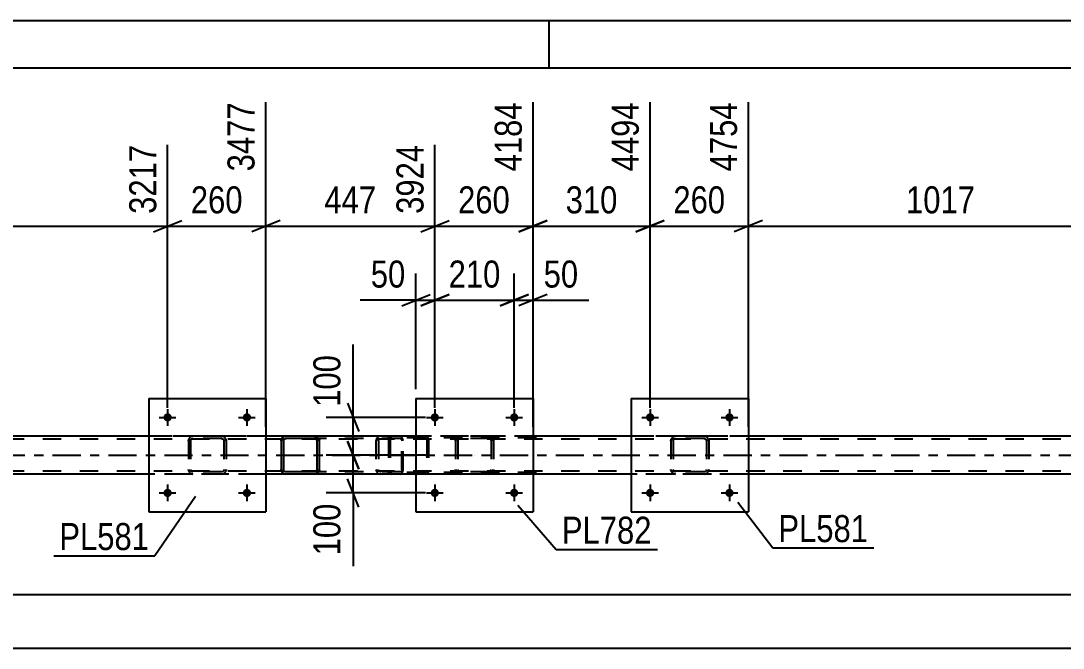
# Model space of a CAD drawing. Header units: millimetres. Extents: x 0 to 841, y 0 to 594.
# Drawn here: x 155.1 to 265.4, y 527.6 to 594 of the extents above; entities that cross this region are included whole.
import ezdxf

# ---------------------------------------------------------------- set-up
doc = ezdxf.new("R2010")
doc.units = ezdxf.units.MM
doc.linetypes.add('DXK_LINE_DOT2', pattern=[3.9198, 1.9599, -1.9599])
doc.linetypes.add('DXK_LINE_DOT3', pattern=[5.9187, 2.979, -0.9799, 0.9799, -0.9799])
doc.styles.add('Arial Narrow', font='ARIALN.TTF', dxfattribs={"height": 0.2})

# ---------------------------------------------------------------- blocks, each defined once
blk = doc.blocks.new('Unknown-814748510-1133')
at = {"color": 5, "linetype": 'Continuous'}
for p, q in [((841, 594), (0, 594)), ((211, 589), (211, 594)), ((836, 589), (5, 589))]:
    blk.add_line(p, q, dxfattribs=at)
blk = doc.blocks.new('Bolt-814748510-4870 - 4862')
at = {"linetype": 'Continuous'}
for points in [[(222.11, 552, -1), (221.23, 552, -1)], [(230.51, 552, -1), (229.63, 552, -1)]]:
    blk.add_hatch(color=1, dxfattribs=at).paths.add_polyline_path(points)
at = {"color": 1, "linetype": 'Continuous'}
for p, q in [((221.67, 552.88), (221.67, 551.12)), ((230.07, 552.88), (230.07, 551.12)), ((220.79, 552), (222.55, 552)), ((229.19, 552), (230.95, 552))]:
    blk.add_line(p, q, dxfattribs=at)
blk = doc.blocks.new('Bolt-814748510-4868 - 4862')
at = {"linetype": 'Continuous'}
for points in [[(171.03, 552, -1), (170.15, 552, -1)], [(179.43, 552, -1), (178.55, 552, -1)]]:
    blk.add_hatch(color=1, dxfattribs=at).paths.add_polyline_path(points)
at = {"color": 1, "linetype": 'Continuous'}
for p, q in [((170.59, 552.88), (170.59, 551.12)), ((178.99, 552.88), (178.99, 551.12)), ((169.71, 552), (171.47, 552)), ((178.11, 552), (179.87, 552))]:
    blk.add_line(p, q, dxfattribs=at)
blk = doc.blocks.new('Bolt-814748510-4869 - 4862')
at = {"linetype": 'Continuous'}
for points in [[(171.03, 544, -1), (170.15, 544, -1)], [(179.43, 544, -1), (178.55, 544, -1)]]:
    blk.add_hatch(color=1, dxfattribs=at).paths.add_polyline_path(points)
at = {"color": 1, "linetype": 'Continuous'}
for p, q in [((169.71, 544), (171.47, 544)), ((170.59, 544.88), (170.59, 543.12)), ((178.11, 544), (179.87, 544)), ((178.99, 544.88), (178.99, 543.12))]:
    blk.add_line(p, q, dxfattribs=at)
blk = doc.blocks.new('Bolt-814748510-4871 - 4862')
at = {"linetype": 'Continuous'}
for points in [[(222.11, 544, -1), (221.23, 544, -1)], [(230.51, 544, -1), (229.63, 544, -1)]]:
    blk.add_hatch(color=1, dxfattribs=at).paths.add_polyline_path(points)
at = {"color": 1, "linetype": 'Continuous'}
for p, q in [((220.79, 544), (222.55, 544)), ((221.67, 544.88), (221.67, 543.12)), ((229.19, 544), (230.95, 544)), ((230.07, 544.88), (230.07, 543.12))]:
    blk.add_line(p, q, dxfattribs=at)
blk = doc.blocks.new('Part-814748510-4908 - 4862')
at = {"color": 2, "linetype": 'Continuous'}
for p, q in [((168.59, 554), (168.59, 542)), ((168.59, 554), (180.99, 554)), ((180.99, 554), (180.99, 542)), ((168.59, 542), (180.99, 542))]:
    blk.add_line(p, q, dxfattribs=at)
blk = doc.blocks.new('Part-814748510-4909 - 4862')
at = {"color": 7, "linetype": 'DXK_LINE_DOT2'}
for p, q in [((172.79, 549.52), (172.83, 549.7)), ((172.83, 549.7), (172.79, 549.52)), ((172.79, 549.52), (172.79, 546.48)), ((173.03, 549.52), (173.05, 549.61)), ((173.03, 549.52), (173.03, 546.48)), ((173.05, 549.61), (173.1, 549.69)), ((173.09, 549.96), (173.27, 550)), ((173.27, 550), (173.09, 549.96)), ((173.1, 549.69), (173.18, 549.74)), ((173.18, 549.74), (173.27, 549.76)), ((176.31, 550), (173.27, 550)), ((176.31, 549.76), (173.27, 549.76)), ((176.31, 550), (176.5, 549.96)), ((176.5, 549.96), (176.31, 550)), ((176.31, 549.76), (176.41, 549.74)), ((176.41, 549.74), (176.48, 549.69)), ((176.48, 549.69), (176.54, 549.61)), ((176.54, 549.61), (176.55, 549.52)), ((176.55, 549.52), (176.55, 546.48)), ((176.76, 549.7), (176.79, 549.52)), ((176.79, 549.52), (176.76, 549.7)), ((176.79, 549.52), (176.79, 546.48)), ((172.83, 546.29), (172.79, 546.48)), ((172.79, 546.48), (172.83, 546.29)), ((173.05, 546.38), (173.03, 546.48)), ((173.1, 546.31), (173.05, 546.38)), ((173.18, 546.25), (173.1, 546.31)), ((173.27, 546.24), (173.18, 546.25)), ((176.31, 546.24), (173.27, 546.24)), ((176.41, 546.25), (176.31, 546.24)), ((176.48, 546.31), (176.41, 546.25)), ((176.54, 546.38), (176.48, 546.31)), ((176.55, 546.48), (176.54, 546.38)), ((176.79, 546.48), (176.76, 546.29)), ((176.76, 546.29), (176.79, 546.48)), ((173.27, 546), (173.09, 546.03)), ((173.09, 546.03), (173.27, 546)), ((176.31, 546), (173.27, 546)), ((176.5, 546.03), (176.31, 546)), ((176.31, 546), (176.5, 546.03))]:
    blk.add_line(p, q, dxfattribs=at)
at = {"color": 7, "linetype": 'DXK_LINE_DOT3'}
blk.add_line((174.79, 548), (174.79, 548), dxfattribs=at)
at = {"color": 7, "linetype": 'DXK_LINE_DOT2'}
for centre, start, end in [((173.27, 549.52), 112.5, 157.5), ((173.27, 549.52), 112.5, 157.5), ((176.31, 549.52), 22.5, 67.5), ((176.31, 549.52), 22.5, 67.5), ((173.27, 546.48), 202.5, 247.5), ((173.27, 546.48), 202.5, 247.5), ((176.31, 546.48), 292.5, 337.5), ((176.31, 546.48), 292.5, 337.5)]:
    blk.add_arc(centre, 0.48, start, end, dxfattribs=at)
blk = doc.blocks.new('Part-814748510-4914 - 4862')
at = {"color": 2, "linetype": 'Continuous'}
for p, q in [((219.67, 554), (219.67, 542)), ((219.67, 554), (232.07, 554)), ((232.07, 554), (232.07, 542)), ((219.67, 542), (232.07, 542))]:
    blk.add_line(p, q, dxfattribs=at)
blk = doc.blocks.new('Part-814748510-4915 - 4862')
at = {"color": 7, "linetype": 'DXK_LINE_DOT2'}
for p, q in [((223.87, 549.52), (223.91, 549.7)), ((223.91, 549.7), (223.87, 549.52)), ((223.87, 549.52), (223.87, 546.48)), ((224.11, 549.52), (224.13, 549.61)), ((224.11, 549.52), (224.11, 546.48)), ((224.13, 549.61), (224.18, 549.69)), ((224.17, 549.96), (224.35, 550)), ((224.35, 550), (224.17, 549.96)), ((224.18, 549.69), (224.26, 549.74)), ((224.26, 549.74), (224.35, 549.76)), ((227.39, 550), (224.35, 550)), ((227.39, 549.76), (224.35, 549.76)), ((227.39, 550), (227.58, 549.96)), ((227.58, 549.96), (227.39, 550)), ((227.39, 549.76), (227.49, 549.74)), ((227.49, 549.74), (227.56, 549.69)), ((227.56, 549.69), (227.62, 549.61)), ((227.62, 549.61), (227.63, 549.52)), ((227.63, 549.52), (227.63, 546.48)), ((227.84, 549.7), (227.87, 549.52)), ((227.87, 549.52), (227.84, 549.7)), ((227.87, 549.52), (227.87, 546.48)), ((223.91, 546.29), (223.87, 546.48)), ((223.87, 546.48), (223.91, 546.29)), ((224.13, 546.38), (224.11, 546.48)), ((224.18, 546.31), (224.13, 546.38)), ((224.26, 546.25), (224.18, 546.31)), ((224.35, 546.24), (224.26, 546.25)), ((227.39, 546.24), (224.35, 546.24)), ((227.49, 546.25), (227.39, 546.24)), ((227.56, 546.31), (227.49, 546.25)), ((227.62, 546.38), (227.56, 546.31)), ((227.63, 546.48), (227.62, 546.38)), ((227.87, 546.48), (227.84, 546.29)), ((227.84, 546.29), (227.87, 546.48)), ((224.35, 546), (224.17, 546.03)), ((224.17, 546.03), (224.35, 546)), ((227.39, 546), (224.35, 546)), ((227.58, 546.03), (227.39, 546)), ((227.39, 546), (227.58, 546.03))]:
    blk.add_line(p, q, dxfattribs=at)
at = {"color": 7, "linetype": 'DXK_LINE_DOT3'}
blk.add_line((225.87, 548), (225.87, 548), dxfattribs=at)
at = {"color": 7, "linetype": 'DXK_LINE_DOT2'}
for centre, start, end in [((224.35, 549.52), 112.5, 157.5), ((224.35, 549.52), 112.5, 157.5), ((227.39, 549.52), 22.5, 67.5), ((227.39, 549.52), 22.5, 67.5), ((224.35, 546.48), 202.5, 247.5), ((224.35, 546.48), 202.5, 247.5), ((227.39, 546.48), 292.5, 337.5), ((227.39, 546.48), 292.5, 337.5)]:
    blk.add_arc(centre, 0.48, start, end, dxfattribs=at)
blk = doc.blocks.new('Part-814748510-4997 - 4862')
at = {"color": 7, "linetype": 'DXK_LINE_DOT2'}
for p, q in [((195.24, 550), (183.09, 550)), ((195.24, 549.76), (183.09, 549.76)), ((192.67, 549.6), (192.65, 549.52)), ((192.65, 549.52), (192.65, 546.48)), ((192.69, 549.7), (192.67, 549.6)), ((192.9, 549.52), (192.92, 549.61)), ((192.9, 549.52), (192.9, 546.48)), ((192.92, 549.61), (192.97, 549.69)), ((193.15, 550), (192.96, 549.96)), ((192.97, 549.69), (193.06, 549.74)), ((193.06, 549.74), (193.15, 549.76)), ((193.97, 549.76), (193.97, 550)), ((195.35, 549.96), (195.24, 550)), ((195.24, 549.76), (195.3, 549.74)), ((195.3, 549.74), (195.34, 549.69)), ((195.34, 549.69), (195.37, 549.61)), ((195.43, 549.85), (195.35, 549.96)), ((195.37, 549.61), (195.38, 549.52)), ((195.38, 546.48), (195.38, 549.52)), ((195.49, 549.7), (195.43, 549.85)), ((195.51, 549.52), (195.49, 549.7)), ((195.51, 546.48), (195.51, 549.52)), ((195.24, 546.24), (183.09, 546.24)), ((192.65, 546.48), (192.67, 546.39)), ((192.67, 546.39), (192.69, 546.29)), ((192.92, 546.38), (192.9, 546.48)), ((192.97, 546.31), (192.92, 546.38)), ((193.06, 546.25), (192.97, 546.31)), ((193.15, 546.24), (193.06, 546.25)), ((193.97, 546), (193.97, 546.24)), ((195.3, 546.25), (195.24, 546.24)), ((195.34, 546.31), (195.3, 546.25)), ((195.37, 546.38), (195.34, 546.31)), ((195.38, 546.48), (195.37, 546.38)), ((195.43, 546.14), (195.49, 546.29)), ((195.49, 546.29), (195.51, 546.48)), ((195.24, 546), (183.09, 546)), ((192.96, 546.03), (193.15, 546)), ((195.24, 546), (195.35, 546.03)), ((195.35, 546.03), (195.43, 546.14))]:
    blk.add_line(p, q, dxfattribs=at)
for centre, start, end in [((193.14, 549.5), 111.1941, 156.1506), ((193.14, 546.49), 203.8494, 248.8059)]:
    blk.add_arc(centre, 0.492, start, end, dxfattribs=at)
blk = doc.blocks.new('Part-814748510-5010 - 4862')
at = {"color": 7, "linetype": 'DXK_LINE_DOT2'}
for p, q in [((193.99, 549.8), (193.97, 549.68)), ((193.97, 549.68), (193.97, 546.32)), ((194.14, 549.68), (194.15, 549.74)), ((194.14, 549.68), (194.14, 546.32)), ((194.15, 549.74), (194.19, 549.79)), ((194.31, 550), (194.18, 549.97)), ((194.19, 549.79), (194.24, 549.82)), ((194.24, 549.82), (194.31, 549.84)), ((209.64, 550), (194.31, 550)), ((209.64, 549.84), (194.31, 549.84)), ((198.01, 549.97), (197.88, 550)), ((197.88, 549.84), (197.95, 549.82)), ((197.95, 549.82), (198, 549.79)), ((198, 549.79), (198.04, 549.74)), ((198.04, 549.74), (198.05, 549.68)), ((198.05, 549.68), (198.05, 546.32)), ((198.22, 549.68), (198.2, 549.8)), ((198.22, 549.68), (198.22, 546.32)), ((193.97, 546.32), (193.99, 546.19)), ((194.15, 546.25), (194.14, 546.32)), ((194.19, 546.2), (194.15, 546.25)), ((194.19, 546.2), (194.22, 546.18)), ((194.22, 546.18), (194.24, 546.17)), ((198, 546.2), (197.95, 546.17)), ((198.04, 546.25), (198, 546.2)), ((198.05, 546.32), (198.04, 546.25)), ((198.2, 546.19), (198.22, 546.32)), ((194.18, 546.02), (194.31, 546)), ((194.24, 546.17), (194.31, 546.16)), ((209.64, 546.16), (194.31, 546.16)), ((209.64, 546), (194.31, 546)), ((197.95, 546.17), (197.88, 546.16)), ((197.88, 546), (198.01, 546.02))]:
    blk.add_line(p, q, dxfattribs=at)
for centre, start, end in [((194.29, 549.66), 110.7583, 155.68), ((197.9, 549.66), 24.32, 69.2417), ((194.29, 546.33), 204.32, 249.2417), ((197.9, 546.33), 290.7583, 335.68)]:
    blk.add_arc(centre, 0.331, start, end, dxfattribs=at)
blk = doc.blocks.new('Part-814748510-5062 - 4862')
at = {"color": 7, "linetype": 'DXK_LINE_DOT2'}
for p, q in [((762.98, 549.68), (99.23, 549.68)), ((762.98, 550), (117.51, 550)), ((180.99, 550), (168.59, 550)), ((186.14, 550), (183.1, 550)), ((209.28, 550), (196.88, 550)), ((232.07, 550), (219.67, 550)), ((762.98, 546.32), (99.23, 546.32)), ((760.18, 546), (99.23, 546)), ((180.99, 546), (168.59, 546)), ((186.14, 546), (183.1, 546)), ((209.28, 546), (196.88, 546)), ((232.07, 546), (219.67, 546))]:
    blk.add_line(p, q, dxfattribs=at)
at = {"color": 2, "linetype": 'Continuous'}
for p, q in [((168.59, 550), (129.91, 550)), ((183.1, 550), (180.99, 550)), ((196.88, 550), (186.14, 550)), ((219.67, 550), (209.28, 550)), ((270.76, 550), (232.07, 550)), ((168.59, 546), (129.91, 546)), ((183.1, 546), (180.99, 546)), ((196.88, 546), (186.14, 546)), ((219.67, 546), (209.28, 546)), ((270.76, 546), (232.07, 546))]:
    blk.add_line(p, q, dxfattribs=at)
at = {"color": 7, "linetype": 'DXK_LINE_DOT3'}
blk.add_line((99.23, 548), (762.98, 548), dxfattribs=at)
blk = doc.blocks.new('Part-814748510-5104 - 4862')
at = {"color": 7, "linetype": 'DXK_LINE_DOT2'}
for p, q in [((201.08, 549.52), (201.11, 549.7)), ((201.11, 549.7), (201.08, 549.52)), ((201.08, 549.52), (201.08, 546.48)), ((201.32, 549.52), (201.34, 549.61)), ((201.32, 549.52), (201.32, 546.48)), ((201.34, 549.61), (201.39, 549.69)), ((201.37, 549.96), (201.56, 550)), ((201.56, 550), (201.37, 549.96)), ((201.39, 549.69), (201.47, 549.74)), ((201.47, 549.74), (201.56, 549.76)), ((204.6, 550), (201.56, 550)), ((204.6, 549.76), (201.56, 549.76)), ((204.6, 550), (204.78, 549.96)), ((204.78, 549.96), (204.6, 550)), ((204.6, 549.76), (204.69, 549.74)), ((204.69, 549.74), (204.77, 549.69)), ((204.77, 549.69), (204.82, 549.61)), ((204.82, 549.61), (204.84, 549.52)), ((204.84, 549.52), (204.84, 546.48)), ((205.04, 549.7), (205.08, 549.52)), ((205.08, 549.52), (205.04, 549.7)), ((205.08, 549.52), (205.08, 546.48)), ((201.11, 546.29), (201.08, 546.48)), ((201.08, 546.48), (201.11, 546.29)), ((201.34, 546.38), (201.32, 546.48)), ((201.39, 546.31), (201.34, 546.38)), ((201.47, 546.25), (201.39, 546.31)), ((201.56, 546.24), (201.47, 546.25)), ((204.6, 546.24), (201.56, 546.24)), ((204.69, 546.25), (204.6, 546.24)), ((204.77, 546.31), (204.69, 546.25)), ((204.82, 546.38), (204.77, 546.31)), ((204.84, 546.48), (204.82, 546.38)), ((205.08, 546.48), (205.04, 546.29)), ((205.04, 546.29), (205.08, 546.48)), ((201.56, 546), (201.37, 546.03)), ((201.37, 546.03), (201.56, 546)), ((204.6, 546), (201.56, 546)), ((204.78, 546.03), (204.6, 546)), ((204.6, 546), (204.78, 546.03))]:
    blk.add_line(p, q, dxfattribs=at)
at = {"color": 7, "linetype": 'DXK_LINE_DOT3'}
blk.add_line((203.08, 548), (203.08, 548), dxfattribs=at)
at = {"color": 7, "linetype": 'DXK_LINE_DOT2'}
for centre, start, end in [((201.56, 549.52), 112.5, 157.5), ((201.56, 549.52), 112.5, 157.5), ((204.6, 549.52), 22.5, 67.5), ((204.6, 549.52), 22.5, 67.5), ((201.56, 546.48), 202.5, 247.5), ((201.56, 546.48), 202.5, 247.5), ((204.6, 546.48), 292.5, 337.5), ((204.6, 546.48), 292.5, 337.5)]:
    blk.add_arc(centre, 0.48, start, end, dxfattribs=at)
blk = doc.blocks.new('Part-814748510-5109 - 4862')
at = {"color": 2, "linetype": 'Continuous'}
for p, q in [((196.88, 554), (196.88, 542)), ((196.88, 554), (209.28, 554)), ((209.28, 554), (209.28, 542)), ((196.88, 542), (209.28, 542))]:
    blk.add_line(p, q, dxfattribs=at)
blk = doc.blocks.new('Bolt-814748510-5110 - 4862')
at = {"linetype": 'Continuous'}
for points in [[(199.32, 544, -1), (198.44, 544, -1)], [(207.72, 544, -1), (206.84, 544, -1)]]:
    blk.add_hatch(color=1, dxfattribs=at).paths.add_polyline_path(points)
at = {"color": 1, "linetype": 'Continuous'}
for p, q in [((198, 544), (199.76, 544)), ((198.88, 544.88), (198.88, 543.12)), ((206.4, 544), (208.16, 544)), ((207.28, 544.88), (207.28, 543.12))]:
    blk.add_line(p, q, dxfattribs=at)
blk = doc.blocks.new('Bolt-814748510-5111 - 4862')
at = {"linetype": 'Continuous'}
for points in [[(199.32, 552, -1), (198.44, 552, -1)], [(207.72, 552, -1), (206.84, 552, -1)]]:
    blk.add_hatch(color=1, dxfattribs=at).paths.add_polyline_path(points)
at = {"color": 1, "linetype": 'Continuous'}
for p, q in [((198.88, 552.88), (198.88, 551.12)), ((207.28, 552.88), (207.28, 551.12)), ((198, 552), (199.76, 552)), ((206.4, 552), (208.16, 552))]:
    blk.add_line(p, q, dxfattribs=at)
blk = doc.blocks.new('Part-814748510-5112 - 4862')
at = {"color": 2, "linetype": 'Continuous'}
for p, q in [((182.66, 549.7), (182.62, 549.52)), ((182.62, 549.52), (182.62, 546.48)), ((182.86, 549.52), (182.88, 549.61)), ((182.86, 549.52), (182.86, 546.48)), ((182.88, 549.61), (182.93, 549.69)), ((183.1, 550), (182.92, 549.96)), ((182.93, 549.69), (183.01, 549.74)), ((183.01, 549.74), (183.1, 549.76)), ((186.14, 550), (183.1, 550)), ((186.14, 549.76), (183.1, 549.76)), ((186.33, 549.96), (186.14, 550)), ((186.14, 549.76), (186.24, 549.74)), ((186.24, 549.74), (186.31, 549.69)), ((186.31, 549.69), (186.37, 549.61)), ((186.37, 549.61), (186.38, 549.52)), ((186.38, 549.52), (186.38, 546.48)), ((186.62, 549.52), (186.59, 549.7)), ((186.62, 549.52), (186.62, 546.48)), ((182.62, 546.48), (182.66, 546.29)), ((182.88, 546.38), (182.86, 546.48)), ((182.93, 546.31), (182.88, 546.38)), ((183.01, 546.25), (182.93, 546.31)), ((183.1, 546.24), (183.01, 546.25)), ((186.14, 546.24), (183.1, 546.24)), ((186.24, 546.25), (186.14, 546.24)), ((186.31, 546.31), (186.24, 546.25)), ((186.37, 546.38), (186.31, 546.31)), ((186.38, 546.48), (186.37, 546.38)), ((186.59, 546.29), (186.62, 546.48)), ((182.92, 546.03), (183.1, 546)), ((186.14, 546), (183.1, 546)), ((186.14, 546), (186.33, 546.03))]:
    blk.add_line(p, q, dxfattribs=at)
at = {"color": 7, "linetype": 'DXK_LINE_DOT2'}
for p, q in [((182.62, 549.52), (182.66, 549.7)), ((182.92, 549.96), (183.1, 550)), ((186.14, 550), (186.33, 549.96)), ((186.59, 549.7), (186.62, 549.52)), ((182.66, 546.29), (182.62, 546.48)), ((186.62, 546.48), (186.59, 546.29)), ((183.1, 546), (182.92, 546.03)), ((186.33, 546.03), (186.14, 546))]:
    blk.add_line(p, q, dxfattribs=at)
at = {"color": 7, "linetype": 'DXK_LINE_DOT3'}
blk.add_line((184.62, 548), (184.62, 548), dxfattribs=at)
at = {"color": 2, "linetype": 'Continuous'}
for centre, start, end in [((183.1, 549.52), 112.5, 157.5), ((186.14, 549.52), 22.5, 67.5), ((183.1, 546.48), 202.5, 247.5), ((186.14, 546.48), 292.5, 337.5)]:
    blk.add_arc(centre, 0.48, start, end, dxfattribs=at)
at = {"color": 7, "linetype": 'DXK_LINE_DOT2'}
for centre, start, end in [((183.1, 549.52), 112.5, 157.5), ((186.14, 549.52), 22.5, 67.5), ((183.1, 546.48), 202.5, 247.5), ((186.14, 546.48), 292.5, 337.5)]:
    blk.add_arc(centre, 0.48, start, end, dxfattribs=at)
blk = doc.blocks.new('StraightDimension-814748510-15060 - 4862')
at = {"color": 7, "linetype": 'Continuous'}
for p, q in [((198.88, 553), (198.88, 567.25)), ((207.28, 553), (207.28, 567.25)), ((197.38, 563.8), (200.38, 565)), ((208.78, 565), (205.78, 563.8)), ((198.88, 564.4), (207.28, 564.4))]:
    blk.add_line(p, q, dxfattribs=at)
at = {"color": 0}
blk.add_wipeout([(206.42, 565.15), (206.42, 569.35), (199.74, 569.35), (199.74, 565.15)], dxfattribs=at)
at = {"color": 3, "style": 'Arial Narrow'}
blk.add_text('210', height=2.863, dxfattribs=at).set_placement((200.34, 565.75))
blk = doc.blocks.new('StraightDimension-814748510-5143 - 4862')
at = {"color": 7, "linetype": 'Continuous'}
blk.add_line((57.31, 533.24), (762.98, 533.24), dxfattribs=at)
blk = doc.blocks.new('StraightDimension-814748510-5122 - 4862')
at = {"color": 7, "linetype": 'Continuous'}
blk.add_line((56.67, 527.56), (763.62, 527.56), dxfattribs=at)
blk = doc.blocks.new('StraightDimension-814748510-14318 - 4862')
at = {"color": 7, "linetype": 'Continuous'}
for p, q in [((232.07, 551), (232.07, 585.38)), ((272.76, 553), (272.76, 580.88)), ((233.57, 572.86), (230.57, 571.66)), ((271.26, 571.66), (274.26, 572.86)), ((232.07, 572.26), (272.76, 572.26))]:
    blk.add_line(p, q, dxfattribs=at)
at = {"color": 0}
blk.add_wipeout([(256.67, 573.01), (256.67, 577.21), (248.16, 577.21), (248.16, 573.01)], dxfattribs=at)
at = {"color": 3, "style": 'Arial Narrow'}
blk.add_text('1017', height=2.863, dxfattribs=at).set_placement((248.76, 573.61))
at = {"color": 0, "linetype": 'Continuous'}
blk.add_wipeout([(272.16, 581.48), (267.96, 581.48), (267.96, 572.96), (272.16, 572.96)], dxfattribs=at)
at = {"color": 3, "linetype": 'Continuous', "style": 'Arial Narrow'}
blk.add_text('5771', height=2.863, rotation=90.0002, dxfattribs=at).set_placement((271.56, 573.56))
blk = doc.blocks.new('StraightDimension-814748510-14319 - 4862')
at = {"color": 7, "linetype": 'Continuous'}
for p, q in [((221.67, 553), (221.67, 585.38)), ((232.07, 551), (232.07, 585.38)), ((220.17, 571.66), (223.17, 572.86)), ((233.57, 572.86), (230.57, 571.66)), ((221.67, 572.26), (232.07, 572.26))]:
    blk.add_line(p, q, dxfattribs=at)
at = {"color": 0}
blk.add_wipeout([(230.22, 573.01), (230.22, 577.21), (223.53, 577.21), (223.53, 573.01)], dxfattribs=at)
at = {"color": 3, "style": 'Arial Narrow'}
blk.add_text('260', height=2.863, dxfattribs=at).set_placement((224.13, 573.61))
at = {"color": 0, "linetype": 'Continuous'}
blk.add_wipeout([(231.47, 585.98), (227.27, 585.98), (227.27, 577.46), (231.47, 577.46)], dxfattribs=at)
at = {"color": 3, "linetype": 'Continuous', "style": 'Arial Narrow'}
blk.add_text('4754', height=2.863, rotation=90.0002, dxfattribs=at).set_placement((230.87, 578.06))
blk = doc.blocks.new('StraightDimension-814748510-14320 - 4862')
at = {"color": 7, "linetype": 'Continuous'}
for p, q in [((209.28, 551), (209.28, 585.38)), ((221.67, 553), (221.67, 585.38)), ((207.78, 571.66), (210.78, 572.86)), ((223.17, 572.86), (220.17, 571.66)), ((209.28, 572.26), (221.67, 572.26))]:
    blk.add_line(p, q, dxfattribs=at)
at = {"color": 0}
blk.add_wipeout([(218.82, 573.01), (218.82, 577.21), (212.13, 577.21), (212.13, 573.01)], dxfattribs=at)
at = {"color": 3, "style": 'Arial Narrow'}
blk.add_text('310', height=2.863, dxfattribs=at).set_placement((212.73, 573.61))
at = {"color": 0, "linetype": 'Continuous'}
blk.add_wipeout([(221.07, 585.98), (216.87, 585.98), (216.87, 577.46), (221.07, 577.46)], dxfattribs=at)
at = {"color": 3, "linetype": 'Continuous', "style": 'Arial Narrow'}
blk.add_text('4494', height=2.863, rotation=90.0002, dxfattribs=at).set_placement((220.47, 578.06))
blk = doc.blocks.new('StraightDimension-814748510-14321 - 4862')
at = {"color": 7, "linetype": 'Continuous'}
for p, q in [((209.28, 551), (209.28, 585.38)), ((198.88, 553), (198.88, 580.88)), ((197.38, 571.66), (200.38, 572.86)), ((210.78, 572.86), (207.78, 571.66)), ((198.88, 572.26), (209.28, 572.26))]:
    blk.add_line(p, q, dxfattribs=at)
at = {"color": 0}
blk.add_wipeout([(207.42, 573.01), (207.42, 577.21), (200.74, 577.21), (200.74, 573.01)], dxfattribs=at)
at = {"color": 3, "style": 'Arial Narrow'}
blk.add_text('260', height=2.863, dxfattribs=at).set_placement((201.34, 573.61))
at = {"color": 0, "linetype": 'Continuous'}
blk.add_wipeout([(208.68, 585.98), (204.48, 585.98), (204.48, 577.46), (208.68, 577.46)], dxfattribs=at)
at = {"color": 3, "linetype": 'Continuous', "style": 'Arial Narrow'}
blk.add_text('4184', height=2.863, rotation=90.0002, dxfattribs=at).set_placement((208.08, 578.06))
blk = doc.blocks.new('StraightDimension-814748510-14322 - 4862')
at = {"color": 7, "linetype": 'Continuous'}
for p, q in [((180.99, 551), (180.99, 585.38)), ((198.88, 553), (198.88, 580.88)), ((182.49, 572.86), (179.49, 571.66)), ((197.38, 571.66), (200.38, 572.86)), ((180.99, 572.26), (198.88, 572.26))]:
    blk.add_line(p, q, dxfattribs=at)
at = {"color": 0}
blk.add_wipeout([(193.28, 573.01), (193.28, 577.21), (186.59, 577.21), (186.59, 573.01)], dxfattribs=at)
at = {"color": 3, "style": 'Arial Narrow'}
blk.add_text('447', height=2.863, dxfattribs=at).set_placement((187.19, 573.61))
at = {"color": 0, "linetype": 'Continuous'}
blk.add_wipeout([(198.28, 581.48), (194.08, 581.48), (194.08, 572.96), (198.28, 572.96)], dxfattribs=at)
at = {"color": 3, "linetype": 'Continuous', "style": 'Arial Narrow'}
blk.add_text('3924', height=2.863, rotation=90.0002, dxfattribs=at).set_placement((197.68, 573.56))
blk = doc.blocks.new('StraightDimension-814748510-14323 - 4862')
at = {"color": 7, "linetype": 'Continuous'}
for p, q in [((180.99, 551), (180.99, 585.38)), ((170.59, 553), (170.59, 580.88)), ((169.09, 571.66), (172.09, 572.86)), ((182.49, 572.86), (179.49, 571.66)), ((170.59, 572.26), (180.99, 572.26))]:
    blk.add_line(p, q, dxfattribs=at)
at = {"color": 0}
blk.add_wipeout([(179.14, 573.01), (179.14, 577.21), (172.45, 577.21), (172.45, 573.01)], dxfattribs=at)
at = {"color": 3, "style": 'Arial Narrow'}
blk.add_text('260', height=2.863, dxfattribs=at).set_placement((173.05, 573.61))
at = {"color": 0, "linetype": 'Continuous'}
blk.add_wipeout([(180.39, 585.98), (176.19, 585.98), (176.19, 577.46), (180.39, 577.46)], dxfattribs=at)
at = {"color": 3, "linetype": 'Continuous', "style": 'Arial Narrow'}
blk.add_text('3477', height=2.863, rotation=90.0002, dxfattribs=at).set_placement((179.79, 578.06))
blk = doc.blocks.new('StraightDimension-814748510-14324 - 4862')
at = {"color": 7, "linetype": 'Continuous'}
for p, q in [((129.91, 551), (129.91, 585.38)), ((170.59, 553), (170.59, 580.88)), ((131.41, 572.86), (128.41, 571.66)), ((169.09, 571.66), (172.09, 572.86)), ((129.91, 572.26), (170.59, 572.26))]:
    blk.add_line(p, q, dxfattribs=at)
at = {"color": 0}
blk.add_wipeout([(154.51, 573.01), (154.51, 577.21), (146, 577.21), (146, 573.01)], dxfattribs=at)
at = {"color": 3, "style": 'Arial Narrow'}
blk.add_text('1017', height=2.863, dxfattribs=at).set_placement((146.6, 573.61))
at = {"color": 0, "linetype": 'Continuous'}
blk.add_wipeout([(169.99, 581.48), (165.79, 581.48), (165.79, 572.96), (169.99, 572.96)], dxfattribs=at)
at = {"color": 3, "linetype": 'Continuous', "style": 'Arial Narrow'}
blk.add_text('3217', height=2.863, rotation=90.0002, dxfattribs=at).set_placement((169.39, 573.56))
blk = doc.blocks.new('StraightDimension-814748510-15059 - 4862')
at = {"color": 7, "linetype": 'Continuous'}
for p, q in [((207.28, 553), (207.28, 567.25)), ((209.28, 555), (209.28, 567.25)), ((205.78, 563.8), (208.78, 565)), ((210.78, 565), (207.78, 563.8)), ((207.28, 564.4), (209.28, 564.4)), ((209.28, 564.4), (215.18, 564.4)), ((209.28, 564.4), (215.18, 564.4))]:
    blk.add_line(p, q, dxfattribs=at)
at = {"color": 0}
blk.add_wipeout([(214.66, 565.15), (214.66, 569.35), (209.8, 569.35), (209.8, 565.15)], dxfattribs=at)
at = {"color": 3, "style": 'Arial Narrow'}
blk.add_text('50', height=2.863, dxfattribs=at).set_placement((210.4, 565.75))
blk = doc.blocks.new('StraightDimension-814748510-15061 - 4862')
at = {"color": 7, "linetype": 'Continuous'}
for p, q in [((196.88, 555), (196.88, 567.25)), ((198.88, 553), (198.88, 567.25)), ((195.38, 563.8), (198.38, 565)), ((200.38, 565), (197.38, 563.8)), ((196.88, 564.4), (190.97, 564.4)), ((196.88, 564.4), (190.97, 564.4)), ((196.88, 564.4), (198.88, 564.4))]:
    blk.add_line(p, q, dxfattribs=at)
at = {"color": 0}
blk.add_wipeout([(196.35, 565.15), (196.35, 569.35), (191.5, 569.35), (191.5, 565.15)], dxfattribs=at)
at = {"color": 3, "style": 'Arial Narrow'}
blk.add_text('50', height=2.863, dxfattribs=at).set_placement((192.1, 565.75))
blk = doc.blocks.new('StraightDimension-814748510-15107 - 4862')
at = {"color": 7, "linetype": 'Continuous'}
for p, q in [((190.23, 552), (190.23, 559.73)), ((190.23, 552), (190.23, 559.73)), ((189.63, 553.5), (190.83, 550.5)), ((197.88, 552), (187.38, 552)), ((190.23, 548), (190.23, 552)), ((190.83, 546.5), (189.63, 549.5)), ((197.88, 548), (187.38, 548))]:
    blk.add_line(p, q, dxfattribs=at)
at = {"color": 0}
blk.add_wipeout([(189.48, 559.21), (185.28, 559.21), (185.28, 552.52), (189.48, 552.52)], dxfattribs=at)
at = {"color": 3, "style": 'Arial Narrow'}
blk.add_text('100', height=2.863, rotation=90.0002, dxfattribs=at).set_placement((188.88, 553.12))
blk = doc.blocks.new('StraightDimension-814748510-15108 - 4862')
at = {"color": 7, "linetype": 'Continuous'}
for p, q in [((189.63, 549.5), (190.83, 546.5)), ((197.88, 548), (187.38, 548)), ((190.23, 544), (190.23, 548)), ((190.83, 542.5), (189.63, 545.5)), ((197.88, 544), (187.38, 544)), ((190.23, 544), (190.23, 536.26)), ((190.23, 544), (190.23, 536.26))]:
    blk.add_line(p, q, dxfattribs=at)
at = {"color": 0}
blk.add_wipeout([(189.48, 543.47), (185.28, 543.47), (185.28, 536.79), (189.48, 536.79)], dxfattribs=at)
at = {"color": 3, "style": 'Arial Narrow'}
blk.add_text('100', height=2.863, rotation=90.0002, dxfattribs=at).set_placement((188.88, 537.39))
blk = doc.blocks.new('Mark-814748510-4904 - 4862')
at = {"color": 30, "linetype": 'Continuous'}
for p in [(173.54, 543.64), (158.53, 537.35)]:
    blk.add_line(p, (169.23, 537.35), dxfattribs=at)
at = {"color": 0}
blk.add_wipeout([(168.63, 537.95), (168.63, 540.95), (159.13, 540.95), (159.13, 537.95)], dxfattribs=at)
blk.add_wipeout([(168.63, 537.95), (168.63, 540.95), (159.13, 540.95), (159.13, 537.95)], dxfattribs=at)
at = {"color": 3, "style": 'Arial Narrow'}
blk.add_text('PL581', height=2.863, dxfattribs=at).set_placement((159.13, 537.95))
blk = doc.blocks.new('Mark-814748510-4910 - 4862')
at = {"color": 30, "linetype": 'Continuous'}
for p, q in [((230.96, 543.02), (234.65, 538.19)), ((234.65, 538.19), (245.35, 538.19))]:
    blk.add_line(p, q, dxfattribs=at)
at = {"color": 0}
blk.add_wipeout([(244.75, 538.79), (244.75, 541.79), (235.25, 541.79), (235.25, 538.79)], dxfattribs=at)
blk.add_wipeout([(244.75, 538.79), (244.75, 541.79), (235.25, 541.79), (235.25, 538.79)], dxfattribs=at)
at = {"color": 3, "style": 'Arial Narrow'}
blk.add_text('PL581', height=2.863, dxfattribs=at).set_placement((235.25, 538.79))
blk = doc.blocks.new('Mark-814748510-5105 - 4862')
at = {"color": 30, "linetype": 'Continuous'}
for p, q in [((207.68, 542.72), (211.73, 538.02)), ((211.73, 538.02), (222.44, 538.02))]:
    blk.add_line(p, q, dxfattribs=at)
at = {"color": 0}
blk.add_wipeout([(221.84, 538.62), (221.84, 541.62), (212.33, 541.62), (212.33, 538.62)], dxfattribs=at)
blk.add_wipeout([(221.84, 538.62), (221.84, 541.62), (212.33, 541.62), (212.33, 538.62)], dxfattribs=at)
at = {"color": 3, "style": 'Arial Narrow'}
blk.add_text('PL782', height=2.863, dxfattribs=at).set_placement((212.33, 538.62))

msp = doc.modelspace()

# ---------------------------------------------------------------- block references
for name in ['Unknown-814748510-1133', 'Part-814748510-4908 - 4862', 'Part-814748510-5109 - 4862', 'Part-814748510-4914 - 4862', 'Bolt-814748510-4868 - 4862', 'Bolt-814748510-5111 - 4862', 'Bolt-814748510-4870 - 4862', 'Part-814748510-5062 - 4862', 'Part-814748510-4909 - 4862', 'Part-814748510-5112 - 4862', 'Part-814748510-4997 - 4862', 'Part-814748510-5010 - 4862', 'Part-814748510-5104 - 4862', 'Part-814748510-4915 - 4862', 'Bolt-814748510-4869 - 4862', 'Bolt-814748510-5110 - 4862', 'Bolt-814748510-4871 - 4862']:
    msp.add_blockref(name, (0, 0))

# ---------------------------------------------------------------- next in the draw order: block references
for name in ['StraightDimension-814748510-14318 - 4862', 'StraightDimension-814748510-15060 - 4862', 'StraightDimension-814748510-5143 - 4862']:
    msp.add_blockref(name, (0, 0))

# ---------------------------------------------------------------- next in the draw order: block references
for name in ['StraightDimension-814748510-14319 - 4862', 'StraightDimension-814748510-5122 - 4862']:
    msp.add_blockref(name, (0, 0))

# ---------------------------------------------------------------- next in the draw order: block references
for name in ['StraightDimension-814748510-14320 - 4862', 'Mark-814748510-4904 - 4862', 'Mark-814748510-4910 - 4862', 'Mark-814748510-5105 - 4862']:
    msp.add_blockref(name, (0, 0))

# ---------------------------------------------------------------- next in the draw order: block references
msp.add_blockref('StraightDimension-814748510-14321 - 4862', (0, 0))

# ---------------------------------------------------------------- next in the draw order: block references
for name in ['StraightDimension-814748510-14322 - 4862', 'StraightDimension-814748510-15059 - 4862']:
    msp.add_blockref(name, (0, 0))

# ---------------------------------------------------------------- next in the draw order: block references
for name in ['StraightDimension-814748510-14323 - 4862', 'StraightDimension-814748510-15061 - 4862']:
    msp.add_blockref(name, (0, 0))

# ---------------------------------------------------------------- next in the draw order: block references
for name in ['StraightDimension-814748510-14324 - 4862', 'StraightDimension-814748510-15107 - 4862']:
    msp.add_blockref(name, (0, 0))

# ---------------------------------------------------------------- next in the draw order: block references
msp.add_blockref('StraightDimension-814748510-15108 - 4862', (0, 0))

doc.saveas('drawing.dxf')
